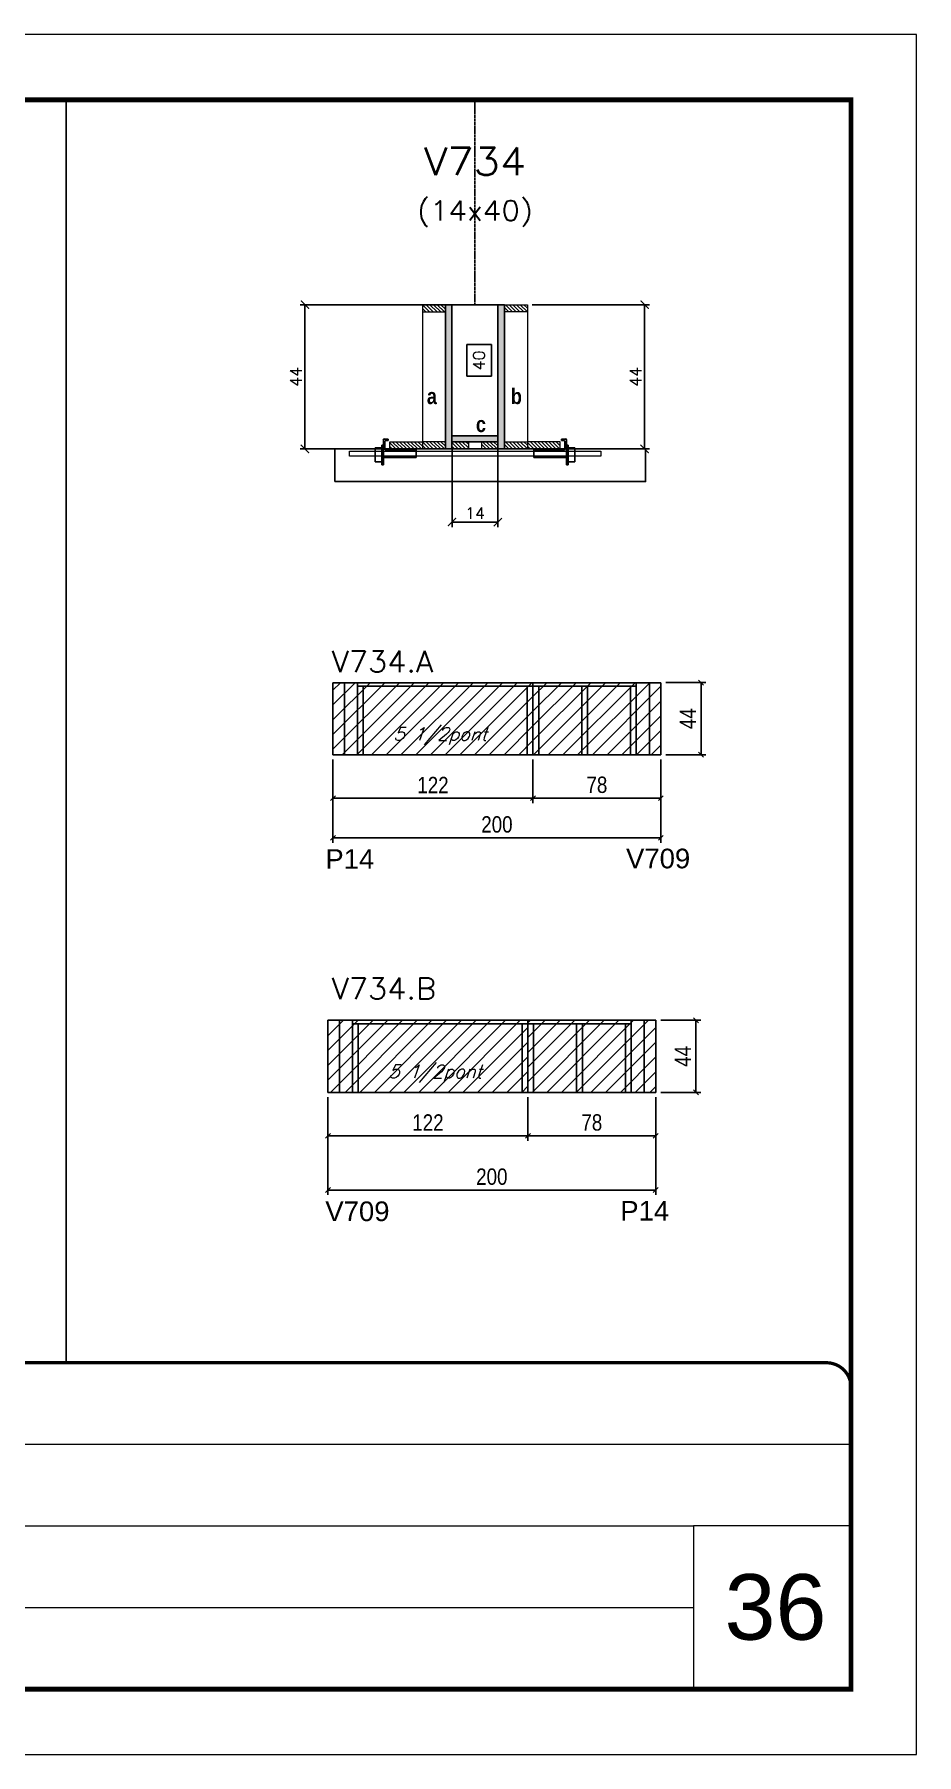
# Model space of a CAD drawing. Extents: x -20960 to -5926, y -2106 to 21915.
# Drawn here: x -6505 to -5967, y 11677 to 12727 of the extents above; entities that cross this region are included whole.
import ezdxf
from ezdxf.enums import TextEntityAlignment as Align

# ---------------------------------------------------------------- set-up
doc = ezdxf.new("R2010")
doc.units = 0
for name, pattern in [('CONTINUO', [0]), ('DASHED', [0.75, 0.5, -0.25]), ('HIDDEN', [0.375, 0.25, -0.125])]:
    doc.linetypes.add(name, pattern=pattern)
for name, color, linetype in [('5', 5, 'Continuous'), ('barrote', 251, 'Continuous'), ('COTA', 241, 'Continuous'), ('Cota Seção (2x)', 4, 'Continuous'), ('detalhes', 4, 'Continuous'), ('Painéis', 200, 'Continuous'), ('presilha', 1, 'Continuous'), ('Reaproveitamento', 251, 'Continuous'), ('SARR_2.2x7', 40, 'Continuous'), ('SARR_3.5x7', 81, 'Continuous'), ('texto', 7, 'Continuous'), ('Texto de Titulo', 7, 'Continuous'), ('Texto Qtd Sarr', 242, 'Continuous')]:
    doc.layers.add(name, color=color, linetype=linetype)
for name, color, linetype, lineweight in [('CARIMBO', 255, 'Continuous', 9), ('CONCRETO', 251, 'Continuous', 25), ('Folhas', 255, 'Continuous', 9), ('Hachura', 251, 'Continuous', 9), ('Madeira', 126, 'Continuous', 18), ('SARRAFO DE PRESSAO', 251, 'DASHED', 9), ('SCO-___-LAJ', 2, 'Continuous', 0), ('Texto Seção', 7, 'Continuous', 15)]:
    doc.layers.add(name, color=color, linetype=linetype, lineweight=lineweight)
doc.styles.add('ARIAL', font='arial.ttf')
doc.styles.add('COTA TECNICA', font='techl___.ttf', dxfattribs={"height": 10})
doc.styles.add('REGUA-120', font='ROMANS.shx', dxfattribs={"height": 15})
doc.styles.add('Romans', font='romans.shx')
doc.styles.get("Standard").update_dxf_attribs({"font": 'arial.ttf'})
doc.styles.add('TECNICA', font='techb___.ttf', dxfattribs={"height": 10})
doc.dimstyles.new('Cota Seção (2x)', dxfattribs={"dimtxt": 7, "dimasz": 5, "dimexe": 3, "dimexo": 3, "dimgap": 2, "dimtad": 3, "dimdec": 1, "dimlfac": 0.5, "dimzin": 12, "dimdsep": 46, "dimtxsty": 'Romans', "dimblk": 'ARCHTICK', "dimcen": 0, "dimclrd": 4, "dimclre": 4, "dimclrt": 1, "dimadec": 1, "dimazin": 3, "dimtfac": 1, "dimtdec": 1, "dimtmove": 0, "dimatfit": 3, "dimldrblk": 'OBLIQUE', "dimfxl": 1, "dimtolj": 1, "dimtzin": 12, "dimarcsym": 0})
doc.dimstyles.new('Cota Seção interna', dxfattribs={"dimtxt": 7, "dimasz": 6, "dimexe": 0.18, "dimexo": 2, "dimgap": -4, "dimtad": 3, "dimdec": 1, "dimlfac": 0.5, "dimzin": 12, "dimdsep": 46, "dimtxsty": 'Romans', "dimblk": 'ARCHTICK', "dimcen": 0.09, "dimse1": 1, "dimse2": 1, "dimsd1": 1, "dimsd2": 1, "dimclrd": 180, "dimclre": 5, "dimclrt": 1, "dimadec": 0, "dimazin": 3, "dimtfac": 1, "dimtdec": 1, "dimtofl": 0, "dimtmove": 0, "dimatfit": 3, "dimldrblk": 'ARCHTICK', "dimfxl": 1, "dimtolj": 1, "dimtzin": 0, "dimarcsym": 0})
doc.dimstyles.new('PAINEL', dxfattribs={"dimtxt": 10, "dimasz": 3, "dimexe": 3, "dimexo": 3, "dimgap": 3, "dimtad": 1, "dimdec": 1, "dimzin": 12, "dimdsep": 46, "dimtxsty": 'COTA TECNICA', "dimblk1": 'OBLIQUE', "dimblk2": 'OBLIQUE', "dimsah": 1, "dimcen": 0.9, "dimclrd": 4, "dimclre": 4, "dimclrt": 240, "dimadec": 1, "dimazin": 3, "dimtfac": 1, "dimtdec": 1, "dimtmove": 0, "dimatfit": 3, "dimfxl": 1, "dimtolj": 1, "dimtzin": 12, "dimarcsym": 0})
pattern_1 = [(315, (16696.2058, 4244.1464), (1.12253202, 1.12253202), [])]
pattern_2 = [(315, (16706.2058, 4244.1464), (1.12253202, 1.12253202), [])]
pattern_3 = [(45, (-144072.0137, -16016.1105), (-4.49012806, 4.49012806), [])]

# ---------------------------------------------------------------- blocks, each defined once
blk = doc.blocks.new('9999999999')
at = {"color": 30, "linetype": 'CONTINUO'}
for p, q in [((98564.6, 34379.6), (99584, 34379.6)), ((98564.6, 34329.8), (99488, 34329.8)), ((99584, 34329.8), (99488, 34329.8)), ((99488, 34329.8), (99488, 34230.2)), ((98564.6, 34280), (99488, 34280))]:
    blk.add_line(p, q, dxfattribs=at)
at = {"color": 30, "linetype": 'CONTINUO', "const_width": 2}
blk.add_lwpolyline([(99584, 34230.2), (99584, 34414.4, 0.414214), (99569, 34429.4), (98229, 34429.4, 0.414214), (98214, 34414.4), (98214, 34245.2, 0.414214), (98229, 34230.2), (99584, 34230.2)], format="xyb", dxfattribs=at)
at = {"layer": 'Folhas'}
blk.add_lwpolyline([(98139, 34190.2), (99624, 34190.2), (99624, 35240.2), (98139, 35240.2)], close=True, dxfattribs=at)
at = {"layer": 'Folhas', "color": 30, "const_width": 3}
blk.add_lwpolyline([(98214, 34230.2), (99584, 34230.2), (99584, 35200.2), (98214, 35200.2)], close=True, dxfattribs=at)
blk = doc.blocks.new('_ArchTick')
at = {"color": 0, "linetype": 'ByBlock', "const_width": 0.15}
blk.add_lwpolyline([(-0.5, -0.5), (0.5, 0.5)], dxfattribs=at)
blk = doc.blocks.new('*D1217')
at = {"layer": 'COTA', "color": 4, "lineweight": -2, "transparency": 16777216}
for p, q in [((-6253.4, 12561.8), (-6343.1, 12561.8)), ((-6340.1, 12473.8), (-6340.1, 12561.8)), ((-6291.4, 12473.8), (-6343.1, 12473.8))]:
    blk.add_line(p, q, dxfattribs=at)
at = {"layer": 'Defpoints', "color": 0, "transparency": 16777216}
for p in [(-6340.1, 12561.8), (-6250.4, 12561.8), (-6288.4, 12473.8)]:
    blk.add_point(p, dxfattribs=at)
at = {"layer": 'COTA', "color": 4, "lineweight": -2, "transparency": 16777216, "xscale": 5, "yscale": 5, "zscale": 5}
for p, rotation in [((-6340.1, 12561.8), 90), ((-6340.1, 12473.8), 270)]:
    blk.add_blockref('_ArchTick', p, dxfattribs=dict(at, rotation=rotation))
at = {"layer": 'COTA', "color": 1, "transparency": 16777216, "insert": (-6345.6, 12517.8), "char_height": 7, "attachment_point": 5, "rotation": 90, "style": 'Romans'}
blk.add_mtext('\\A1;44', dxfattribs=at)
blk = doc.blocks.new('_Oblique')
at = {"color": 0, "linetype": 'ByBlock', "lineweight": -2}
blk.add_line((-0.5, -0.5), (0.5, 0.5), dxfattribs=at)
blk = doc.blocks.new('*D1218')
at = {"layer": 'COTA', "color": 4, "lineweight": -2, "transparency": 16777216}
for p, q in [((-6201.4, 12561.8), (-6129.9, 12561.8)), ((-6132.9, 12473.8), (-6132.9, 12561.8)), ((-6181.4, 12473.8), (-6129.9, 12473.8))]:
    blk.add_line(p, q, dxfattribs=at)
at = {"layer": 'Defpoints', "color": 0, "transparency": 16777216}
for p in [(-6204.4, 12561.8), (-6132.9, 12561.8), (-6184.4, 12473.8)]:
    blk.add_point(p, dxfattribs=at)
at = {"layer": 'COTA', "color": 4, "lineweight": -2, "transparency": 16777216, "xscale": 5, "yscale": 5, "zscale": 5}
for p, rotation in [((-6132.9, 12561.8), 90), ((-6132.9, 12473.8), 270)]:
    blk.add_blockref('_ArchTick', p, dxfattribs=dict(at, rotation=rotation))
at = {"layer": 'COTA', "color": 1, "transparency": 16777216, "insert": (-6138.4, 12517.8), "char_height": 7, "attachment_point": 5, "rotation": 90, "style": 'Romans'}
blk.add_mtext('\\A1;44', dxfattribs=at)
blk = doc.blocks.new('*D1219')
at = {"layer": 'Cota Seção (2x)', "color": 180, "lineweight": -2, "transparency": 16777216}
for p, q in [((-6226.4, 12537.5), (-6241.4, 12537.5)), ((-6241.4, 12537.5), (-6241.4, 12518.1)), ((-6226.4, 12518.1), (-6226.4, 12537.5)), ((-6241.4, 12518.1), (-6226.4, 12518.1))]:
    blk.add_line(p, q, dxfattribs=at)
at = {"layer": 'Defpoints', "color": 0, "transparency": 16777216}
for p in [(-6222.4, 12561.8), (-6222.4, 12561.8), (-6222.4, 12481.8)]:
    blk.add_point(p, dxfattribs=at)
at = {"layer": 'Cota Seção (2x)', "color": 1, "transparency": 16777216, "insert": (-6233.9, 12527.8), "char_height": 7, "attachment_point": 5, "rotation": 90, "style": 'Romans'}
blk.add_mtext('\\A1;40', dxfattribs=at)
blk = doc.blocks.new('titulo1')
at = {"layer": 'Defpoints', "color": 252, "linetype": 'HIDDEN', "ltscale": 2}
blk.add_line((0, 0), (0, 125), dxfattribs=at)
at = {"layer": 'Defpoints', "style": 'Romans', "oblique": 15}
blk.add_attdef('FOLHA', text='', height=10, dxfattribs=at).set_placement((0, 15.6), align=Align.MIDDLE_CENTER)
at = {"layer": 'Texto Qtd Sarr', "color": 3, "style": 'Romans', "oblique": 15}
for tag, height, p in [('TITULO', 17, (0, 71.4)), ('SEÇÃO', 12, (0, 41.5))]:
    blk.add_attdef(tag, text='', height=height, dxfattribs=at).set_placement(p, align=Align.MIDDLE_CENTER)
blk = doc.blocks.new('PRESILHA METÁLICA 1')
at = {"layer": 'presilha'}
for p, q in [((7.5, 10.6), (7.5, 19.9)), ((12, 21), (8.6, 21)), ((9, 11.6), (9, 18.9)), ((12, 19.5), (9.6, 19.5)), ((12, 21), (12, 19.5)), ((0, 13), (6, 13)), ((0, 13), (0, 0)), ((6, 0), (0, 0)), ((6, 15.5), (7.5, 15.5)), ((6, -2.5), (6, 15.5)), ((6, 13), (6, 0)), ((7.5, 15.5), (7.5, -2.5)), ((37.5, 4.1), (7.5, 4.1)), ((37.5, 11), (9.6, 11)), ((37.5, 11), (37.5, 4.1)), ((7.5, -2.5), (6, -2.5))]:
    blk.add_line(p, q, dxfattribs=at)
for centre, radius, start, end in [((8.6, 19.9), 1.14, 90, 180), ((9.6, 18.9), 0.57, 90, 180), ((9.6, 11.6), 0.57, 180, 270)]:
    blk.add_arc(centre, radius, start, end, dxfattribs=at)
blk = doc.blocks.new('*D1220')
at = {"layer": 'COTA', "color": 4, "lineweight": -2, "transparency": 16777216}
for p, q in [((-6250.4, 12475.2), (-6250.4, 12426.1)), ((-6222.4, 12475.2), (-6222.4, 12426.1)), ((-6250.4, 12429.1), (-6222.4, 12429.1))]:
    blk.add_line(p, q, dxfattribs=at)
at = {"layer": 'Defpoints', "color": 0, "transparency": 16777216}
for p in [(-6250.4, 12478.2), (-6222.4, 12478.2), (-6222.4, 12429.1)]:
    blk.add_point(p, dxfattribs=at)
at = {"layer": 'COTA', "color": 4, "lineweight": -2, "transparency": 16777216, "xscale": 5, "yscale": 5, "zscale": 5, "rotation": 180}
blk.add_blockref('_ArchTick', (-6250.4, 12429.1), dxfattribs=at)
at = {"layer": 'COTA', "color": 4, "lineweight": -2, "transparency": 16777216, "xscale": 5, "yscale": 5, "zscale": 5}
blk.add_blockref('_ArchTick', (-6222.4, 12429.1), dxfattribs=at)
at = {"layer": 'COTA', "color": 1, "transparency": 16777216, "insert": (-6236.4, 12434.6), "char_height": 7, "attachment_point": 5, "style": 'Romans'}
blk.add_mtext('\\A1;14', dxfattribs=at)
blk = doc.blocks.new('*D1221')
at = {"layer": 'COTA', "color": 4, "linetype": 'ByBlock', "lineweight": -2, "transparency": 16777216}
for p, q in [((-6326.1, 12078), (-6326.1, 12018.4)), ((-6126.1, 12078), (-6126.1, 12018.4)), ((-6326.1, 12021.4), (-6126.1, 12021.4))]:
    blk.add_line(p, q, dxfattribs=at)
at = {"layer": 'Defpoints', "color": 0, "linetype": 'ByBlock', "transparency": 16777216}
for p in [(-6326.1, 12081), (-6126.1, 12081), (-6126.1, 12021.4)]:
    blk.add_point(p, dxfattribs=at)
at = {"layer": 'COTA', "color": 4, "linetype": 'ByBlock', "lineweight": -2, "transparency": 16777216, "xscale": 3, "yscale": 3, "zscale": 3, "rotation": 180}
blk.add_blockref('_Oblique', (-6326.1, 12021.4), dxfattribs=at)
at = {"layer": 'COTA', "color": 4, "linetype": 'ByBlock', "lineweight": -2, "transparency": 16777216, "xscale": 3, "yscale": 3, "zscale": 3}
blk.add_blockref('_Oblique', (-6126.1, 12021.4), dxfattribs=at)
at = {"layer": 'COTA', "color": 240, "linetype": 'ByBlock', "transparency": 16777216, "insert": (-6226.1, 12029.5), "char_height": 10, "attachment_point": 5, "style": 'COTA TECNICA'}
blk.add_mtext('\\A1;200', dxfattribs=at)
blk = doc.blocks.new('*D1222')
at = {"layer": 'COTA', "color": 4, "linetype": 'ByBlock', "lineweight": -2, "transparency": 16777216}
for p, q in [((-6123.1, 12125), (-6098.6, 12125)), ((-6101.6, 12125), (-6101.6, 12081)), ((-6123.1, 12081), (-6098.6, 12081))]:
    blk.add_line(p, q, dxfattribs=at)
at = {"layer": 'Defpoints', "color": 0, "linetype": 'ByBlock', "transparency": 16777216}
for p in [(-6126.1, 12125), (-6126.1, 12081), (-6101.6, 12081)]:
    blk.add_point(p, dxfattribs=at)
at = {"layer": 'COTA', "color": 4, "linetype": 'ByBlock', "lineweight": -2, "transparency": 16777216, "xscale": 3, "yscale": 3, "zscale": 3}
for p, rotation in [((-6101.6, 12125), 90), ((-6101.6, 12081), 270)]:
    blk.add_blockref('_Oblique', p, dxfattribs=dict(at, rotation=rotation))
at = {"layer": 'COTA', "color": 240, "linetype": 'ByBlock', "transparency": 16777216, "insert": (-6109.6, 12103), "char_height": 10, "attachment_point": 5, "rotation": 90, "style": 'COTA TECNICA'}
blk.add_mtext('\\A1;44', dxfattribs=at)
blk = doc.blocks.new('*D1235')
at = {"layer": 'COTA', "color": 4, "linetype": 'ByBlock', "lineweight": -2, "transparency": 16777216}
for p, q in [((-6326.1, 12078), (-6326.1, 12051.5)), ((-6204.1, 12078), (-6204.1, 12051.5)), ((-6326.1, 12054.5), (-6204.1, 12054.5))]:
    blk.add_line(p, q, dxfattribs=at)
at = {"layer": 'Defpoints', "color": 0, "linetype": 'ByBlock', "transparency": 16777216}
for p in [(-6326.1, 12081), (-6204.1, 12081), (-6204.1, 12054.5)]:
    blk.add_point(p, dxfattribs=at)
at = {"layer": 'COTA', "color": 4, "linetype": 'ByBlock', "lineweight": -2, "transparency": 16777216, "xscale": 3, "yscale": 3, "zscale": 3, "rotation": 180}
blk.add_blockref('_Oblique', (-6326.1, 12054.5), dxfattribs=at)
at = {"layer": 'COTA', "color": 4, "linetype": 'ByBlock', "lineweight": -2, "transparency": 16777216, "xscale": 3, "yscale": 3, "zscale": 3}
blk.add_blockref('_Oblique', (-6204.1, 12054.5), dxfattribs=at)
at = {"layer": 'COTA', "color": 240, "linetype": 'ByBlock', "transparency": 16777216, "insert": (-6265.1, 12062.6), "char_height": 10, "attachment_point": 5, "style": 'COTA TECNICA'}
blk.add_mtext('\\A1;122', dxfattribs=at)
blk = doc.blocks.new('*D1236')
at = {"layer": 'COTA', "color": 4, "linetype": 'ByBlock', "lineweight": -2, "transparency": 16777216}
for p, q in [((-6204.1, 12078), (-6204.1, 12051.5)), ((-6126.1, 12078), (-6126.1, 12051.5)), ((-6204.1, 12054.5), (-6126.1, 12054.5))]:
    blk.add_line(p, q, dxfattribs=at)
at = {"layer": 'Defpoints', "color": 0, "linetype": 'ByBlock', "transparency": 16777216}
for p in [(-6204.1, 12081), (-6126.1, 12081), (-6126.1, 12054.5)]:
    blk.add_point(p, dxfattribs=at)
at = {"layer": 'COTA', "color": 4, "linetype": 'ByBlock', "lineweight": -2, "transparency": 16777216, "xscale": 3, "yscale": 3, "zscale": 3, "rotation": 180}
blk.add_blockref('_Oblique', (-6204.1, 12054.5), dxfattribs=at)
at = {"layer": 'COTA', "color": 4, "linetype": 'ByBlock', "lineweight": -2, "transparency": 16777216, "xscale": 3, "yscale": 3, "zscale": 3}
blk.add_blockref('_Oblique', (-6126.1, 12054.5), dxfattribs=at)
at = {"layer": 'COTA', "color": 240, "linetype": 'ByBlock', "transparency": 16777216, "insert": (-6165.1, 12062.6), "char_height": 10, "attachment_point": 5, "style": 'COTA TECNICA'}
blk.add_mtext('\\A1;78', dxfattribs=at)
blk = doc.blocks.new('*D1212')
at = {"layer": 'COTA', "color": 4, "linetype": 'ByBlock', "lineweight": -2, "transparency": 16777216}
for p, q in [((-6323, 12284.1), (-6323, 12233.4)), ((-6123, 12284.1), (-6123, 12233.4)), ((-6323, 12236.4), (-6123, 12236.4))]:
    blk.add_line(p, q, dxfattribs=at)
at = {"layer": 'Defpoints', "color": 0, "linetype": 'ByBlock', "transparency": 16777216}
for p in [(-6323, 12287.1), (-6123, 12287.1), (-6123, 12236.4)]:
    blk.add_point(p, dxfattribs=at)
at = {"layer": 'COTA', "color": 4, "linetype": 'ByBlock', "lineweight": -2, "transparency": 16777216, "xscale": 3, "yscale": 3, "zscale": 3, "rotation": 180}
blk.add_blockref('_Oblique', (-6323, 12236.4), dxfattribs=at)
at = {"layer": 'COTA', "color": 4, "linetype": 'ByBlock', "lineweight": -2, "transparency": 16777216, "xscale": 3, "yscale": 3, "zscale": 3}
blk.add_blockref('_Oblique', (-6123, 12236.4), dxfattribs=at)
at = {"layer": 'COTA', "color": 240, "linetype": 'ByBlock', "transparency": 16777216, "insert": (-6223, 12244.5), "char_height": 10, "attachment_point": 5, "style": 'COTA TECNICA'}
blk.add_mtext('\\A1;200', dxfattribs=at)
blk = doc.blocks.new('*D1213')
at = {"layer": 'COTA', "color": 4, "linetype": 'ByBlock', "lineweight": -2, "transparency": 16777216}
for p, q in [((-6120, 12331.1), (-6095.5, 12331.1)), ((-6098.5, 12331.1), (-6098.5, 12287.1)), ((-6120, 12287.1), (-6095.5, 12287.1))]:
    blk.add_line(p, q, dxfattribs=at)
at = {"layer": 'Defpoints', "color": 0, "linetype": 'ByBlock', "transparency": 16777216}
for p in [(-6123, 12331.1), (-6123, 12287.1), (-6098.5, 12287.1)]:
    blk.add_point(p, dxfattribs=at)
at = {"layer": 'COTA', "color": 4, "linetype": 'ByBlock', "lineweight": -2, "transparency": 16777216, "xscale": 3, "yscale": 3, "zscale": 3}
for p, rotation in [((-6098.5, 12331.1), 90), ((-6098.5, 12287.1), 270)]:
    blk.add_blockref('_Oblique', p, dxfattribs=dict(at, rotation=rotation))
at = {"layer": 'COTA', "color": 240, "linetype": 'ByBlock', "transparency": 16777216, "insert": (-6106.5, 12309.1), "char_height": 10, "attachment_point": 5, "rotation": 90, "style": 'COTA TECNICA'}
blk.add_mtext('\\A1;44', dxfattribs=at)
blk = doc.blocks.new('*D1214')
at = {"layer": 'COTA', "color": 4, "linetype": 'ByBlock', "lineweight": -2, "transparency": 16777216}
for p, q in [((-6323, 12284.1), (-6323, 12257.6)), ((-6201, 12284.1), (-6201, 12257.6)), ((-6323, 12260.6), (-6201, 12260.6))]:
    blk.add_line(p, q, dxfattribs=at)
at = {"layer": 'Defpoints', "color": 0, "linetype": 'ByBlock', "transparency": 16777216}
for p in [(-6323, 12287.1), (-6201, 12287.1), (-6201, 12260.6)]:
    blk.add_point(p, dxfattribs=at)
at = {"layer": 'COTA', "color": 4, "linetype": 'ByBlock', "lineweight": -2, "transparency": 16777216, "xscale": 3, "yscale": 3, "zscale": 3, "rotation": 180}
blk.add_blockref('_Oblique', (-6323, 12260.6), dxfattribs=at)
at = {"layer": 'COTA', "color": 4, "linetype": 'ByBlock', "lineweight": -2, "transparency": 16777216, "xscale": 3, "yscale": 3, "zscale": 3}
blk.add_blockref('_Oblique', (-6201, 12260.6), dxfattribs=at)
at = {"layer": 'COTA', "color": 240, "linetype": 'ByBlock', "transparency": 16777216, "insert": (-6262, 12268.6), "char_height": 10, "attachment_point": 5, "style": 'COTA TECNICA'}
blk.add_mtext('\\A1;122', dxfattribs=at)
blk = doc.blocks.new('*D1215')
at = {"layer": 'COTA', "color": 4, "linetype": 'ByBlock', "lineweight": -2, "transparency": 16777216}
for p, q in [((-6201, 12284.1), (-6201, 12257.6)), ((-6123, 12284.1), (-6123, 12257.6)), ((-6201, 12260.6), (-6123, 12260.6))]:
    blk.add_line(p, q, dxfattribs=at)
at = {"layer": 'Defpoints', "color": 0, "linetype": 'ByBlock', "transparency": 16777216}
for p in [(-6201, 12287.1), (-6123, 12287.1), (-6123, 12260.6)]:
    blk.add_point(p, dxfattribs=at)
at = {"layer": 'COTA', "color": 4, "linetype": 'ByBlock', "lineweight": -2, "transparency": 16777216, "xscale": 3, "yscale": 3, "zscale": 3, "rotation": 180}
blk.add_blockref('_Oblique', (-6201, 12260.6), dxfattribs=at)
at = {"layer": 'COTA', "color": 4, "linetype": 'ByBlock', "lineweight": -2, "transparency": 16777216, "xscale": 3, "yscale": 3, "zscale": 3}
blk.add_blockref('_Oblique', (-6123, 12260.6), dxfattribs=at)
at = {"layer": 'COTA', "color": 240, "linetype": 'ByBlock', "transparency": 16777216, "insert": (-6162, 12268.7), "char_height": 10, "attachment_point": 5, "style": 'COTA TECNICA'}
blk.add_mtext('\\A1;78', dxfattribs=at)

msp = doc.modelspace()

# ---------------------------------------------------------------- hatches: boundary and pattern name
at = {"layer": 'Hachura'}
h = msp.add_hatch(dxfattribs=at)
h.set_pattern_fill('ANSI31', color=256, scale=0.5, angle=270, style=0)
h.set_pattern_definition([(315, (16706.2058, 4254.1464), (1.12253202, 1.12253202), [])])
h.paths.add_polyline_path([(-6254.41, 12557.39), (-6254.41, 12561.79), (-6268.41, 12561.79), (-6268.41, 12557.39)])
h = msp.add_hatch(color=256, dxfattribs=at)
h.dxf.hatch_style = 1
h.paths.add_polyline_path([(-6254.41, 12561.79), (-6250.41, 12561.79), (-6250.41, 12473.79), (-6254.41, 12473.79)])
h = msp.add_hatch(color=256, dxfattribs=at)
h.dxf.hatch_style = 1
h.paths.add_polyline_path([(-6218.42, 12561.79), (-6222.42, 12561.79), (-6222.41, 12473.79), (-6218.41, 12473.79)])
h = msp.add_hatch(dxfattribs=at)
h.set_pattern_fill('ANSI31', color=256, scale=0.5, angle=270, style=0)
h.set_pattern_definition([(315, (16696.2154, 4254.1464), (1.12253202, 1.12253202), [])])
h.paths.add_polyline_path([(-6218.42, 12557.39), (-6218.42, 12561.79), (-6204.42, 12561.79), (-6204.42, 12557.39)])
h = msp.add_hatch(dxfattribs=at)
h.set_pattern_fill('ANSI31', color=256, scale=0.5, angle=270, style=0)
h.set_pattern_definition(pattern_2)
h.paths.add_polyline_path([(-6288.41, 12473.79), (-6288.41, 12478.19), (-6268.41, 12478.19), (-6268.41, 12473.79)])
h = msp.add_hatch(dxfattribs=at)
h.set_pattern_fill('ANSI31', color=256, scale=0.5, angle=270, style=0)
h.set_pattern_definition([(315, (16706.2058, 4170.5464), (1.12253202, 1.12253202), [])])
h.paths.add_polyline_path([(-6254.41, 12473.79), (-6254.41, 12478.19), (-6268.41, 12478.19), (-6268.41, 12473.79)])
h = msp.add_hatch(color=256, dxfattribs=at)
h.dxf.hatch_style = 1
h.paths.add_polyline_path([(-6250.41, 12478.19), (-6250.41, 12481.79), (-6222.41, 12481.79), (-6222.41, 12478.19)])
h = msp.add_hatch(dxfattribs=at)
h.set_pattern_fill('ANSI31', color=256, scale=0.5, angle=270, style=0)
h.set_pattern_definition(pattern_2)
h.paths.add_polyline_path([(-6250.41, 12473.79), (-6250.41, 12478.19), (-6240.41, 12478.19), (-6240.41, 12473.79)])
h = msp.add_hatch(dxfattribs=at)
h.set_pattern_fill('ANSI31', color=256, scale=0.5, angle=270, style=0)
h.set_pattern_definition(pattern_1)
h.paths.add_polyline_path([(-6222.41, 12473.79), (-6222.41, 12478.19), (-6232.41, 12478.19), (-6232.41, 12473.79)])
h = msp.add_hatch(dxfattribs=at)
h.set_pattern_fill('ANSI31', color=256, scale=0.5, angle=270, style=0)
h.set_pattern_definition([(315, (16696.2058, 4170.5464), (1.12253202, 1.12253202), [])])
h.paths.add_polyline_path([(-6218.41, 12473.79), (-6218.41, 12478.19), (-6204.41, 12478.19), (-6204.41, 12473.79)])
h = msp.add_hatch(dxfattribs=at)
h.set_pattern_fill('ANSI31', color=256, scale=0.5, angle=270, style=0)
h.set_pattern_definition(pattern_1)
h.paths.add_polyline_path([(-6184.41, 12473.79), (-6184.41, 12478.19), (-6204.41, 12478.19), (-6204.41, 12473.79)])
at = {"layer": 'Reaproveitamento', "linetype": 'ByBlock'}
h = msp.add_hatch(dxfattribs=at)
h.set_pattern_fill('ANSI31', color=256, scale=2)
h.set_pattern_definition(pattern_3)
h.paths.add_polyline_path([(-6323, 12331.09), (-6323, 12287.09), (-6201, 12287.09), (-6201, 12331.09)])
h = msp.add_hatch(dxfattribs=at)
h.set_pattern_fill('ANSI31', color=256, scale=2)
h.set_pattern_definition(pattern_3)
h.paths.add_polyline_path([(-6201, 12331.09), (-6201, 12287.09), (-6123, 12287.09), (-6123, 12331.09)])
h = msp.add_hatch(dxfattribs=at)
h.set_pattern_fill('ANSI31', color=256, scale=2)
h.set_pattern_definition([(45, (-144582.549, -16016.1105), (-4.49012806, 4.49012806), [])])
h.paths.add_polyline_path([(-6326.11, 12125.02), (-6326.11, 12081.02), (-6204.11, 12081.02), (-6204.11, 12125.02)])
h.paths.add_polyline_path([(-6297.09, 12084.43), (-6229.47, 12084.43), (-6223.97, 12100.4), (-6291.59, 12100.4)], flags=24)
h = msp.add_hatch(dxfattribs=at)
h.set_pattern_fill('ANSI31', color=256, scale=2)
h.set_pattern_definition([(45, (-146167.549, -13718.96), (-4.49012806, 4.49012806), [])])
h.paths.add_polyline_path([(-6126.11, 12081.02), (-6126.11, 12125.02), (-6204.11, 12125.02), (-6204.11, 12081.02)])

# ---------------------------------------------------------------- linework, layer by layer
at = {"layer": 'barrote'}
msp.add_lwpolyline([(-6321.87, 12453.79), (-6132.29, 12453.79), (-6132.29, 12473.79), (-6321.87, 12473.79)], close=True, dxfattribs=at)
at = {"layer": 'CONCRETO'}
msp.add_lwpolyline([(-6250.41, 12561.79), (-6222.41, 12561.79), (-6222.41, 12481.79), (-6250.41, 12481.79), (-6250.41, 12561.79)], close=True, dxfattribs=at)
at = {"layer": 'COTA', "linetype": 'ByBlock'}
msp.add_line((-6485.85, 12686.79), (-6485.85, 11916.03), dxfattribs=at)
at = {"layer": 'Madeira'}
for points in [[(-6254.41, 12557.39), (-6254.41, 12561.79), (-6268.41, 12561.79), (-6268.41, 12557.39)], [(-6254.41, 12561.79), (-6268.41, 12561.79), (-6268.41, 12473.79), (-6254.41, 12473.79)], [(-6218.42, 12557.39), (-6218.42, 12561.79), (-6204.42, 12561.79), (-6204.42, 12557.39)], [(-6218.42, 12561.79), (-6204.42, 12561.79), (-6204.41, 12473.79), (-6218.41, 12473.79)], [(-6288.41, 12473.79), (-6288.41, 12478.19), (-6268.41, 12478.19), (-6268.41, 12473.79)], [(-6254.41, 12473.79), (-6254.41, 12478.19), (-6268.41, 12478.19), (-6268.41, 12473.79)], [(-6250.41, 12473.79), (-6250.41, 12478.19), (-6240.41, 12478.19), (-6240.41, 12473.79)], [(-6222.41, 12473.79), (-6222.41, 12478.19), (-6232.41, 12478.19), (-6232.41, 12473.79)], [(-6218.41, 12473.79), (-6218.41, 12478.19), (-6204.41, 12478.19), (-6204.41, 12473.79)], [(-6184.41, 12473.79), (-6184.41, 12478.19), (-6204.41, 12478.19), (-6204.41, 12473.79)]]:
    msp.add_lwpolyline(points, close=True, dxfattribs=at)
at = {"layer": 'Painéis', "linetype": 'ByBlock'}
for p, q in [((-6323, 12331.09), (-6323, 12287.09)), ((-6123, 12331.09), (-6323, 12331.09)), ((-6201, 12331.09), (-6201, 12287.09)), ((-6123, 12331.09), (-6123, 12287.09)), ((-6323, 12287.09), (-6123, 12287.09)), ((-6326.11, 12125.02), (-6326.11, 12081.02)), ((-6126.11, 12125.02), (-6326.11, 12125.02)), ((-6204.11, 12125.02), (-6204.11, 12081.02)), ((-6126.11, 12125.02), (-6126.11, 12081.02)), ((-6326.11, 12081.02), (-6126.11, 12081.02))]:
    msp.add_line(p, q, dxfattribs=at)
at = {"layer": 'Painéis'}
for points in [[(-6254.41, 12561.79), (-6250.41, 12561.79), (-6250.41, 12473.79), (-6254.41, 12473.79)], [(-6218.42, 12561.79), (-6222.42, 12561.79), (-6222.41, 12473.79), (-6218.41, 12473.79)], [(-6250.41, 12478.19), (-6250.41, 12481.79), (-6222.41, 12481.79), (-6222.41, 12478.19)]]:
    msp.add_lwpolyline(points, close=True, dxfattribs=at)
at = {"layer": 'SARR_2.2x7', "linetype": 'Continuous'}
for p, q in [((-6316, 12331.09), (-6316, 12287.09)), ((-6138, 12328.89), (-6308, 12328.89)), ((-6130, 12331.09), (-6130, 12287.09)), ((-6319.11, 12125.02), (-6319.11, 12081.02)), ((-6141.11, 12122.82), (-6311.11, 12122.82)), ((-6133.11, 12125.02), (-6133.11, 12081.02))]:
    msp.add_line(p, q, dxfattribs=at)
at = {"layer": 'SARR_3.5x7'}
for p, q in [((-6308, 12331.09), (-6308, 12287.09)), ((-6304.5, 12328.89), (-6304.5, 12287.09)), ((-6204.5, 12328.89), (-6204.5, 12287.09)), ((-6197.5, 12328.89), (-6197.5, 12287.09)), ((-6171.25, 12328.89), (-6171.25, 12287.09)), ((-6167.75, 12328.89), (-6167.75, 12287.09)), ((-6141.5, 12328.89), (-6141.5, 12287.09)), ((-6138, 12331.09), (-6138, 12287.09)), ((-6311.11, 12125.02), (-6311.11, 12081.02)), ((-6307.61, 12122.82), (-6307.61, 12081.02)), ((-6207.61, 12122.82), (-6207.61, 12081.02)), ((-6200.61, 12122.82), (-6200.61, 12081.02)), ((-6174.36, 12122.82), (-6174.36, 12081.02)), ((-6170.86, 12122.82), (-6170.86, 12081.02)), ((-6144.61, 12122.82), (-6144.61, 12081.02)), ((-6141.11, 12125.02), (-6141.11, 12081.02))]:
    msp.add_line(p, q, dxfattribs=at)
at = {"layer": 'SCO-___-LAJ', "color": 1}
msp.add_lwpolyline([(-6312.87, 12472.46), (-6159.6, 12472.46), (-6159.6, 12469.26), (-6312.87, 12469.26)], close=True, dxfattribs=at)

# ---------------------------------------------------------------- block references
at = {"layer": 'presilha', "yscale": 0.6666666666666666, "zscale": 0.6666666666666666}
for p, xscale in [((-6297.28, 12465.82), 0.6666666666666666), ((-6175.55, 12465.82), -0.6666666666666666)]:
    msp.add_blockref('PRESILHA METÁLICA 1', p, dxfattribs=dict(at, xscale=xscale))
at = {"layer": 'SARRAFO DE PRESSAO', "color": 6, "linetype": 'ByBlock'}
msp.add_blockref('9999999999', (-105590.98, -22513.42), dxfattribs=at)
at = {"layer": 'Texto Seção'}
ref = msp.add_blockref('titulo1', (-6236.41, 12561.79), dxfattribs=at)
ref.add_attrib('TITULO', 'V734', dxfattribs={"layer": 'Texto de Titulo', "color": 7, "height": 17, "style": 'Romans', "width": 1.1}).set_placement((-6236.41, 12649.29), align=Align.MIDDLE_CENTER)
ref.add_attrib('SEÇÃO', '(14x40)', dxfattribs={"layer": 'Texto de Titulo', "color": 7, "height": 12, "style": 'Romans', "width": 1.1}).set_placement((-6236.41, 12619.29), align=Align.MIDDLE_CENTER)

# ---------------------------------------------------------------- texts
at = {"layer": '5', "linetype": 'Continuous'}
for s, p in [('P14', (-6327.66, 12217.46)), ('V709', (-6144.23, 12217.76)), ('V709', (-6327.66, 12002.43)), ('P14', (-6147.73, 12002.72))]:
    msp.add_text(s, height=12, rotation=0.00004, dxfattribs=at).set_placement(p)
at = {"layer": 'CARIMBO', "style": 'ARIAL'}
msp.add_text('36', height=40, dxfattribs=at).set_placement((-6084.14, 11746.93))
at = {"layer": 'detalhes', "style": 'TECNICA'}
for s, p in [('a', (-6265.72, 12501.13)), ('b', (-6214.48, 12501.12)), ('c', (-6235.81, 12484.03))]:
    msp.add_text(s, height=9.6, dxfattribs=at).set_placement(p)
at = {"layer": 'texto', "color": 2, "char_height": 8, "attachment_point": 5, "style": 'Romans'}
for insert in [(-6257.62, 12298.48), (-6260.72, 12092.42)]:
    msp.add_mtext('{\\Q19;\\C256;5 1/2pont}', dxfattribs=dict(at, insert=insert))
at = {"layer": 'Texto Seção', "style": 'REGUA-120', "width": 1.05}
for s, p in [('V734.A', (-6323.89, 12337.46)), ('V734.B', (-6323.89, 12137.86))]:
    msp.add_text(s, height=13, dxfattribs=at).set_placement(p)

# ---------------------------------------------------------------- dimensions: what is measured, and where the dimension line sits
at = {"layer": 'COTA'}
for base, p1, p2, picture, middle in [((-6340.06, 12561.79), (-6288.41, 12473.79), (-6250.41, 12561.79), '*D1217', (-6345.56, 12517.79)), ((-6132.94, 12561.79), (-6184.41, 12473.79), (-6204.42, 12561.79), '*D1218', (-6138.44, 12517.79))]:
    dim = msp.add_linear_dim(base=base, p1=p1, p2=p2, angle=90, dimstyle='Cota Seção (2x)', dxfattribs=at)
    dim.commit()
    dim.dimension.update_dxf_attribs({"geometry": picture, "text_midpoint": middle})
dim = msp.add_linear_dim(base=(-6222.41, 12429.06), p1=(-6250.41, 12478.19), p2=(-6222.41, 12478.19), dimstyle='Cota Seção (2x)', dxfattribs=at)
dim.commit()
dim.dimension.update_dxf_attribs({"geometry": '*D1220', "text_midpoint": (-6236.41, 12434.56)})
at = {"layer": 'COTA', "linetype": 'ByBlock'}
for base, p1, p2, picture, middle in [((-6098.47, 12287.09), (-6123, 12331.09), (-6123, 12287.09), '*D1213', (-6106.54, 12309.09)), ((-6101.58, 12081.02), (-6126.11, 12125.02), (-6126.11, 12081.02), '*D1222', (-6109.65, 12103.02))]:
    dim = msp.add_linear_dim(base=base, p1=p1, p2=p2, angle=90, dimstyle='PAINEL', dxfattribs=at)
    dim.commit()
    dim.dimension.update_dxf_attribs({"geometry": picture, "text_midpoint": middle})
for p1, p2, distance, picture, middle in [((-6323, 12287.09), (-6123, 12287.09), -50.7, '*D1212', (-6223, 12244.5)), ((-6326.11, 12081.02), (-6126.11, 12081.02), -59.67, '*D1221', (-6226.11, 12029.46))]:
    dim = msp.add_aligned_dim(p1=p1, p2=p2, distance=distance, dimstyle='PAINEL', dxfattribs=at)
    dim.commit()
    dim.dimension.update_dxf_attribs({"geometry": picture, "text_midpoint": middle})
for base, p1, p2, picture, middle in [((-6201, 12260.57), (-6323, 12287.09), (-6201, 12287.09), '*D1214', (-6262, 12268.62)), ((-6204.11, 12054.5), (-6326.11, 12081.02), (-6204.11, 12081.02), '*D1235', (-6265.11, 12062.56))]:
    dim = msp.add_linear_dim(base=base, p1=p1, p2=p2, dimstyle='PAINEL', dxfattribs=at)
    dim.commit()
    dim.dimension.update_dxf_attribs({"geometry": picture, "text_midpoint": middle})
for base, p1, p2, picture, middle in [((-6123, 12260.57), (-6201, 12287.09), (-6123, 12287.09), '*D1215', (-6162, 12268.66)), ((-6126.11, 12054.5), (-6204.11, 12081.02), (-6126.11, 12081.02), '*D1236', (-6165.11, 12062.59))]:
    dim = msp.add_linear_dim(base=base, p1=p1, p2=p2, dimstyle='PAINEL', override={"dimtmove": 1}, dxfattribs=at)
    dim.commit()
    dim.dimension.update_dxf_attribs({"geometry": picture, "text_midpoint": middle})
at = {"layer": 'Cota Seção (2x)'}
dim = msp.add_linear_dim(base=(-6222.42, 12561.79), p1=(-6222.41, 12481.79), p2=(-6222.42, 12561.79), angle=90, dimstyle='Cota Seção interna', dxfattribs=at)
dim.commit()
dim.dimension.update_dxf_attribs({"geometry": '*D1219', "text_midpoint": (-6222.42, 12527.79), "dimtype": 160})

doc.saveas('drawing.dxf')
